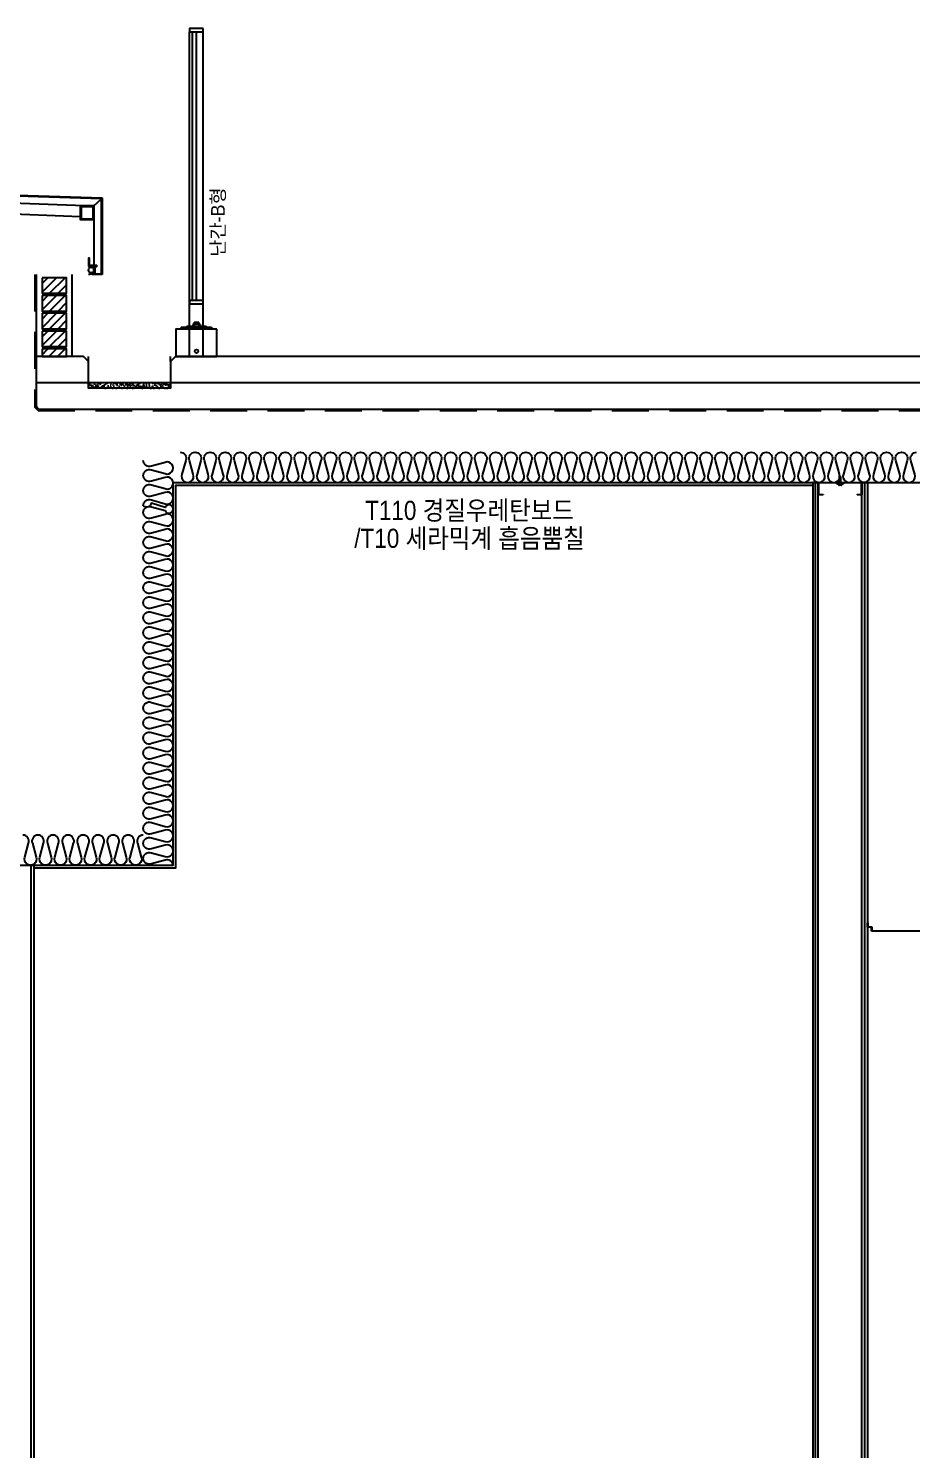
# Model space of a CAD drawing. Header units: millimetres. Extents: x 19868 to 801382, y -4805 to 85279.
# Drawn here: x 510918 to 514150, y 45782 to 50979 of the extents above; entities that cross this region are included whole.
import ezdxf
from ezdxf.enums import TextEntityAlignment as Align

# ---------------------------------------------------------------- set-up
doc = ezdxf.new("R2010")
doc.units = ezdxf.units.MM
doc.header["$LTSCALE"] = 250
doc.linetypes.add('HID', pattern=[2.8, 1.8, -1])
doc.linetypes.add('HIDDEN', pattern=[9.525, 6.35, -3.175])
for name, color, linetype in [('0-Sheet', 7, 'Continuous'), ('8입면선', 8, 'Continuous'), ('A-ELE-8', 8, 'Continuous'), ('A-ETC-8', 8, 'Continuous'), ('A-FIN', 6, 'Continuous'), ('A-FIN-8', 8, 'Continuous'), ('A-FIN-9', 7, 'Continuous'), ('A-HAT', 252, 'Continuous'), ('A-HAT-9', 9, 'Continuous'), ('A-HAT-WIREMESH', 9, 'g_mesh'), ('A-WALL', 3, 'Continuous'), ('A-WALL-D', 7, 'Continuous'), ('A-WP', 1, 'HID'), ('GAGAM-DT', 7, 'Continuous'), ('ISL', 251, 'Continuous'), ('인테리어', 7, 'HIDDEN'), ('입면', 7, 'Continuous')]:
    doc.layers.add(name, color=color, linetype=linetype)
doc.layers.add('NOPLOT', color=191, linetype='Continuous', plot=False)
doc.layers.add('NOPLOT-단열', color=225, linetype='Continuous', plot=False)
doc.styles.add('Gdim', font='')
doc.styles.get('Gdim').set_extended_font_data('Dotum')
doc.linetypes.add('g_mesh', pattern='A,10,-0.8,["X",Gdim,S=0.6,R=0,X=-0.15,Y=-0.3],-0.8', length=11.6)

# ---------------------------------------------------------------- blocks, each defined once
blk = doc.blocks.new('A$C17189e19')
at = {"layer": 'A-HAT-9'}
h = blk.add_hatch(dxfattribs=at)
h.set_pattern_fill('AR-SAND', color=256, scale=0.3)
h.set_pattern_definition([(37.5, (-113396.389, 321843.363), (-0.4800094, 14.6823971), [0, -11.5824, 0, -12.954, 0, -12.3825]), (7.5, (-113396.389, 321843.363), (13.4856985, 21.504753), [0, -6.2484, 0, -10.4394, 0, -4.0005]), (327.5, (-113405.761, 321843.363), (23.7297711, 0.04311554), [0, -3.81, 0, -13.716, 0, -17.907]), (317.5, (-113405.761, 321843.363), (22.9066936, 6.6878797), [0, -1.905, 0, -8.9916, 0, -10.287])])
h.paths.add_polyline_path([(0, -96), (300, -96), (300, -116), (0, -116)])
at = {"layer": 'A-FIN'}
for points in [[(-18, 0), (0, -18), (0, -116), (300, -116), (300, -18), (318, 0)], [(0, -96), (300, -96)]]:
    blk.add_lwpolyline(points, dxfattribs=at)
at = {"layer": 'NOPLOT'}
for p, q in [((0, -18), (0, 0)), ((300, -18), (300, 0))]:
    blk.add_line(p, q, dxfattribs=at)
blk = doc.blocks.new('*U124')
at = {"layer": '8입면선', "color": 8}
blk.add_line((3316577.6, 472011.4), (3316577.6, 477651.4), dxfattribs=at)
at = {"layer": 'A-WALL-D'}
for q in [(3316567.6, 477651.4), (3316587.6, 472011.4)]:
    blk.add_line((3316587.6, 477651.4), q, dxfattribs=at)
blk = doc.blocks.new('*U125')
at = {"layer": '8입면선', "color": 8}
for p, q in [((3316397.6, 472011.4), (3316397.6, 479301.4)), ((3316577.6, 472011.4), (3316577.6, 479301.4))]:
    blk.add_line(p, q, dxfattribs=at)
at = {"layer": 'A-WALL-D'}
for p, q in [((3316387.6, 479301.4), (3316387.6, 472011.4)), ((3316407.6, 479301.4), (3316387.6, 479301.4)), ((3316407.6, 472021.4), (3316407.6, 479301.4)), ((3316567.6, 472021.4), (3316567.6, 479301.4)), ((3316587.6, 479301.4), (3316567.6, 479301.4)), ((3316587.6, 479301.4), (3316587.6, 472011.4))]:
    blk.add_line(p, q, dxfattribs=at)
at = {"layer": 'GAGAM-DT', "color": 8}
for p, q in [((3316485.3, 479295.6), (3316485.3, 479327)), ((3316490.3, 479321.5), (3316485.3, 479327)), ((3316490.3, 479295.6), (3316490.3, 479321.5)), ((3316492.7, 479295.6), (3316482.8, 479295.6)), ((3316482.8, 479295.6), (3316482.8, 479292.1)), ((3316491.2, 479290.6), (3316484.3, 479290.6)), ((3316485.3, 479295.6), (3316485.3, 479290.6)), ((3316490.3, 479295.6), (3316490.3, 479290.6)), ((3316492.7, 479295.6), (3316492.7, 479292.1))]:
    blk.add_line(p, q, dxfattribs=at)
for centre, start, end in [((3316484.3, 479292.1), 180, 270), ((3316491.2, 479292.1), 270, 0)]:
    blk.add_arc(centre, 1.51, start, end, dxfattribs=at)
at = {"layer": '입면', "color": 6}
for p, q in [((3316407.6, 479256.4), (3316407.6, 479301.4)), ((3316407.6, 479301.4), (3316472.9, 479301.4)), ((3316472.4, 479300.2), (3316408.8, 479300.2)), ((3316408.8, 479300.2), (3316408.8, 479257.6)), ((3316477.4, 479294.4), (3316472.4, 479300.2)), ((3316472.9, 479301.4), (3316477.9, 479295.6)), ((3316497.8, 479294.4), (3316477.4, 479294.4)), ((3316477.9, 479295.6), (3316497.3, 479295.6)), ((3316497.3, 479295.6), (3316502.3, 479301.4)), ((3316502.8, 479300.2), (3316497.8, 479294.4)), ((3316502.3, 479301.4), (3316567.6, 479301.4)), ((3316566.4, 479300.2), (3316502.8, 479300.2)), ((3316566.4, 479257.6), (3316566.4, 479300.2)), ((3316567.6, 479301.4), (3316567.6, 479256.4)), ((3316425.4, 479256.4), (3316407.6, 479256.4)), ((3316408.8, 479257.6), (3316425.4, 479257.6)), ((3316425.4, 479257.6), (3316425.4, 479256.4)), ((3316549.8, 479256.4), (3316549.8, 479257.6)), ((3316549.8, 479257.6), (3316566.4, 479257.6)), ((3316567.6, 479256.4), (3316549.8, 479256.4))]:
    blk.add_line(p, q, dxfattribs=at)
blk = doc.blocks.new('A$C632c858f')
at = {"layer": 'A-ETC-8'}
blk.add_arc((-2.8, 0), 24, 341.8248, 18.1752, dxfattribs=at)
blk.add_ellipse((34, 0), major_axis=(7.59, 0), ratio=0.987937, dxfattribs=at)
blk = doc.blocks.new('A$Cae507117')
at = {"layer": 'A-ETC-8'}
for points in [[(-50, 0), (-50, -50), (0, -50), (0, 0)], [(-46.8, -3.2), (-46.8, -46.8), (-3.2, -46.8), (-3.2, -3.2)]]:
    blk.add_lwpolyline(points, close=True, dxfattribs=at)
blk = doc.blocks.new('M12-STUD ANCHOR')
at = {"layer": 'A-ETC-8'}
for p, q in [((28.7, 54.2), (28.7, -55.8)), ((17.8, 33.7), (17.8, 40.7)), ((28.2, 30.2), (18, 31.2)), ((18, 28.2), (18, 31.2)), ((18, 31.2), (29.2, 31.2)), ((28.2, 27.2), (18, 28.2)), ((28.7, 42.2), (19.2, 42.2)), ((28.7, 32.2), (19.2, 32.2)), ((22.7, 48), (23.9, 49.2)), ((34.7, 48), (22.7, 48)), ((22.7, -20.8), (22.7, 48)), ((23.3, 33.7), (23.3, 40.7)), ((33.5, 49.2), (23.9, 49.2)), ((23.9, -20.8), (23.9, 49.2)), ((28.2, 27.2), (28.2, 30.2)), ((39.5, 28.2), (28.2, 28.2)), ((28.7, 42.2), (38.2, 42.2)), ((28.7, 32.2), (38.2, 32.2)), ((29.2, 29.2), (29.2, 32.2)), ((39.5, 31.2), (29.2, 32.2)), ((39.5, 28.2), (29.2, 29.2)), ((33.5, 49.2), (34.7, 48)), ((33.5, -20.8), (33.5, 49.2)), ((34.2, 33.7), (34.2, 40.7)), ((34.7, -20.8), (34.7, 48)), ((39.5, 28.2), (39.5, 31.2)), ((39.7, 33.7), (39.7, 40.7)), ((20.5, -38.8), (21.7, -20.8)), ((28.7, -38.8), (20.5, -38.8)), ((21.7, -20.8), (24.3, -20.8)), ((22.7, -18.4), (34.7, -18.4)), ((22.7, -38.8), (22.7, -48.4)), ((22.7, -41.2), (34.7, -41.2)), ((22.7, -42.4), (34.7, -42.4)), ((22.7, -48.4), (28.7, -48.4)), ((28.7, -50.8), (22.7, -48.4)), ((28.7, -20.8), (24.8, -20.8)), ((25.8, -32.3), (32, -26.1)), ((26.2, -32.6), (32.3, -26.5)), ((31.1, -35.9), (27.5, -35.9)), ((31.1, -36.4), (27.5, -36.4)), ((35.7, -20.8), (28.7, -20.8)), ((31.1, -38.8), (28.7, -38.8)), ((28.7, -50.8), (34.7, -48.4)), ((34.7, -48.4), (28.7, -48.4)), ((32.3, -38.8), (36.9, -38.8)), ((34.7, -38.8), (34.7, -48.4)), ((36.9, -38.8), (35.7, -20.8))]:
    blk.add_line(p, q, dxfattribs=at)
for centre, radius, start, end in [((19.2, 40.7), 1.47, 90, 180), ((19.2, 33.7), 1.47, 180, 270), ((21.8, 40.7), 1.47, 360, 90), ((21.8, 33.7), 1.47, 270, 360), ((24.7, 40.7), 1.47, 90, 180), ((24.7, 33.7), 1.47, 180, 270), ((32.8, 40.7), 1.47, 360, 90), ((32.8, 33.7), 1.47, 270, 360), ((35.7, 40.7), 1.47, 90, 180), ((35.7, 33.7), 1.47, 180, 270), ((38.2, 40.7), 1.47, 360, 90), ((38.2, 33.7), 1.47, 270, 360), ((27.7, -21.9), 3.6, 161.9622, 315), ((27.7, -21.9), 3.12, 159.0667, 315), ((27.5, -34), 2.4, 135, 270), ((27.5, -34), 1.92, 135, 270), ((31.1, -25.3), 1.68, 315, 135), ((31.1, -25.3), 1.2, 315, 135), ((31.1, -37.6), 1.68, 314.4153, 90), ((31.1, -37.6), 1.2, 270, 90)]:
    blk.add_arc(centre, radius, start, end, dxfattribs=at)
blk = doc.blocks.new('A$C7453124a')
at = {"layer": 'A-ETC-8'}
for points in [[(-40, 88.4), (40, 88.4), (40, 0), (-40, 0)], [(-40, 8), (-40, 0), (40, 0), (40, 8)], [(-20, 8), (20, 8), (20, 12), (-20, 12)]]:
    blk.add_lwpolyline(points, close=True, dxfattribs=at)
blk.add_blockref('M12-STUD ANCHOR', (-28.7, -16.2), dxfattribs=at)
blk = doc.blocks.new('A$C74a2a393')
at = {"layer": 'A-ETC-8'}
for points in [[(-50, -100), (-50, 0), (0, 0), (0, -100)], [(-46.8, -96.8), (-46.8, -3.2), (-3.2, -3.2), (-3.2, -96.8)]]:
    blk.add_lwpolyline(points, close=True, dxfattribs=at)
blk = doc.blocks.new('A$Cbf7c2b19')
at = {"layer": '0-Sheet'}
for p, q in [((0, 0, 0), (0, -280)), ((-3, -277), (-3, -2.9, 0)), ((-42, -253), (-42, -250)), ((-42, -250), (-30, -250)), ((-30, -253), (-42, -253)), ((-30, -280), (-30, -253)), ((-27, -250), (-27, -277)), ((0, -280), (-30, -280)), ((-27, -277), (-3, -277))]:
    blk.add_line(p, q, dxfattribs=at)
at = {"layer": 'A-ETC-8'}
for p, q in [((-600, -8.5), (-627, 17, 0)), ((-627, -77), (-600, -50)), ((-558, -77), (-558, -50)), ((-30, -29.1, 0), (-3, -3, 0)), ((-30, -29.1, 0), (-30, -250)), ((-80, -68.7, 0), (-505, -52.6, 0))]:
    blk.add_line(p, q, dxfattribs=at)
blk.add_lwpolyline([(-558, -50), (-600, -50), (-600, -8.5), (-30, -29.1)], dxfattribs=at)
at = {"layer": 'A-ETC-8', "elevation": 0}
blk.add_lwpolyline([(-50, -250), (-20, -250), (-20, -247), (-47, -247), (-47, -220), (-50, -220)], close=True, dxfattribs=at)
at = {"layer": 'A-ETC-8'}
blk.add_arc((-40, -343.7), 64.5, 81.0843, 98.9157, dxfattribs=at)
blk.add_ellipse((-40, -263.5), major_axis=(0, 10), ratio=0.999542, dxfattribs=at)
at = {"layer": 'A-FIN-9'}
for p, q in [((-630, -80), (-630, 20, 0)), ((-630, 20, 0), (0, 0, 0)), ((-3, -3, 0), (-627, 17, 0)), ((-627, 17, 0), (-627, -77)), ((-558, -80), (-630, -80)), ((-627, -77), (-555, -77)), ((-558, -87), (-558, -80)), ((-555, -87), (-558, -87)), ((-555, -77), (-555, -87))]:
    blk.add_line(p, q, dxfattribs=at)
at = {"layer": 'A-ETC-8'}
for name, p in [('A$C74a2a393', (-505, -11.9, 0)), ('A$Cae507117', (-30, -29.1, 0))]:
    blk.add_blockref(name, p, dxfattribs=at)
at = {"layer": 'A-ETC-8', "xscale": -1}
blk.add_blockref('A$C7453124a', (-350, -130), dxfattribs=at)
at = {"layer": 'A-ETC-8', "xscale": -1, "rotation": 180}
blk.add_blockref('A$C632c858f', (-600, -87.5), dxfattribs=at)
blk = doc.blocks.new('옥탑난간')
at = {"layer": 'A-ELE-8'}
for p, q in [((-25, 0), (-25, 1188)), ((-15, 205), (-15, 1188)), ((0, 205), (0, 1188)), ((25, 0), (25, 1188)), ((-35, 110.5), (35, 110.5)), ((-13, 117.5), (-13, 111.5)), ((11, 118.5), (-11, 118.5)), ((-9, 123.5), (-8, 124.5)), ((-9, 123.5), (-9, 111.5)), ((9, 123.5), (-9, 123.5)), ((8, 124.5), (-8, 124.5)), ((-8, 124.5), (-8, 118.5)), ((8, 124.5), (9, 123.5)), ((8, 124.5), (8, 118.5)), ((9, 123.5), (9, 111.5)), ((13, 117.5), (13, 111.5))]:
    blk.add_line(p, q, dxfattribs=at)
for points in [[(25, 1200), (-25, 1200), (-25, 1188), (25, 1188)], [(25, 205), (-25, 205), (-25, 193), (25, 193)], [(55, 108), (55, 100), (-55, 100), (-55, 108)], [(35, 108), (35, 110.5), (-35, 110.5), (-35, 108)], [(75, 100), (-75, 100), (-75, 0), (75, 0)]]:
    blk.add_lwpolyline(points, close=True, dxfattribs=at)
blk.add_circle((0, 19.5), 6.5, dxfattribs=at)
for centre, radius, start, end in [((-11, 116), 2.5, 36.8699, 143.1301), ((-11, 113), 2.5, 216.8699, 323.1301), ((0, 77.5), 41, 77.3196, 102.6804), ((0, 151.5), 41, 257.3196, 282.6804), ((11, 116), 2.5, 36.8699, 143.1301), ((11, 113), 2.5, 216.8699, 323.1301), ((11, 113), 2.5, 216.8699, 323.1301)]:
    blk.add_arc(centre, radius, start, end, dxfattribs=at)

msp = doc.modelspace()

# ---------------------------------------------------------------- hatches: boundary and pattern name
at = {"layer": 'A-HAT', "lineweight": -3}
h = msp.add_hatch(dxfattribs=at)
h.set_pattern_fill('ANSI31', color=256, scale=7, style=0)
h.set_pattern_definition([(45, (427882.234, 52389.054), (-15.715448, 15.715448), [])])
h.paths.add_polyline_path([(511058.2, 50067.4), (510968.2, 50067.4), (510968.2, 50010.4), (511058.2, 50010.4)])
h = msp.add_hatch(dxfattribs=at)
h.set_pattern_fill('ANSI31', color=256, scale=7, style=0)
h.set_pattern_definition([(45, (427882.234, 52324.054), (-15.715448, 15.715448), [])])
h.paths.add_polyline_path([(511058.2, 50002.4), (510968.2, 50002.4), (510968.2, 49945.4), (511058.2, 49945.4)])
h = msp.add_hatch(dxfattribs=at)
h.set_pattern_fill('ANSI31', color=256, scale=7, style=0)
h.set_pattern_definition([(45, (427882.234, 52259.054), (-15.715448, 15.715448), [])])
h.paths.add_polyline_path([(511058.2, 49937.4), (510968.2, 49937.4), (510968.2, 49880.4), (511058.2, 49880.4)])
h = msp.add_hatch(dxfattribs=at)
h.set_pattern_fill('ANSI31', color=256, scale=7, style=0)
h.set_pattern_definition([(45, (427882.234, 52194.054), (-15.715448, 15.715448), [])])
h.paths.add_polyline_path([(511058.2, 49872.4), (510968.2, 49872.4), (510968.2, 49815.4), (511058.2, 49815.4)])
h = msp.add_hatch(dxfattribs=at)
h.set_pattern_fill('ANSI31', color=256, scale=7, style=0)
h.set_pattern_definition([(45, (427882.234, 52129.054), (-15.715448, 15.715448), [])])
h.paths.add_polyline_path([(510968.2, 49778.9), (511058.2, 49778.9), (511058.2, 49807.4), (510968.2, 49807.4)])

# ---------------------------------------------------------------- linework, layer by layer
at = {"layer": 'A-FIN'}
for p, q in [((511078.2, 49778.9), (511078.2, 50078.9)), ((511120.2, 49778.9), (510946.2, 49778.9)), ((531630.2, 49778.9), (511456.2, 49778.9))]:
    msp.add_line(p, q, dxfattribs=at)
at = {"layer": 'A-FIN-8'}
for p, q in [((510946.2, 50078.9), (510946.2, 49597.1)), ((510956.4, 49586.9), (510946.2, 49597.1)), ((510956.4, 49586.9), (531620, 49586.9))]:
    msp.add_line(p, q, dxfattribs=at)
at = {"layer": 'A-HAT-WIREMESH', "ltscale": 0.6}
msp.add_line((531630.2, 49682.9), (510946.2, 49682.9), dxfattribs=at)
at = {"layer": 'A-WALL'}
for points in [[(510968.2, 50067.4), (510968.2, 50010.4), (511058.2, 50010.4), (511058.2, 50067.4)], [(510968.2, 50002.4), (510968.2, 49945.4), (511058.2, 49945.4), (511058.2, 50002.4)], [(510968.2, 49937.4), (510968.2, 49880.4), (511058.2, 49880.4), (511058.2, 49937.4)], [(510968.2, 49872.4), (510968.2, 49815.4), (511058.2, 49815.4), (511058.2, 49872.4)], [(510968.2, 49807.4), (510968.2, 49778.9), (511058.2, 49778.9), (511058.2, 49807.4)]]:
    msp.add_lwpolyline(points, close=True, dxfattribs=at)
at = {"layer": 'A-WP', "ltscale": 0.3}
for p, q in [((510941.2, 50078.9), (510941.2, 49594.1)), ((510953.4, 49581.9), (510941.2, 49594.1)), ((510953.4, 49581.9), (531623.1, 49581.9))]:
    msp.add_line(p, q, dxfattribs=at)
at = {"layer": 'ISL'}
for points in [[(511473.2, 49428.9, -0.524855), (511493.8, 49399.1), (511480.1, 49348.7, 1.449198), (511521.3, 49348.7), (511507.6, 49399.1, -0.524856), (511528.2, 49428.9, -0.524856), (511548.8, 49399.1), (511535.1, 49348.7, 1.449198), (511576.3, 49348.7), (511562.6, 49399.1, -0.524856), (511583.2, 49428.9, -0.524856), (511603.8, 49399.1), (511590.1, 49348.7, 1.449198), (511631.3, 49348.7), (511617.6, 49399.1, -0.524856), (511638.2, 49428.9, -0.524856), (511658.8, 49399.1), (511645.1, 49348.7, 1.449198), (511686.3, 49348.7), (511672.6, 49399.1, -0.524856), (511693.2, 49428.9, -0.524856), (511713.8, 49399.1), (511700.1, 49348.7, 1.449198), (511741.3, 49348.7), (511727.6, 49399.1, -0.524856), (511748.2, 49428.9, -0.524856), (511768.8, 49399.1), (511755.1, 49348.7, 1.449198), (511796.3, 49348.7), (511782.6, 49399.1, -0.524856), (511803.2, 49428.9, -0.524856), (511823.8, 49399.1), (511810.1, 49348.7, 1.449198), (511851.3, 49348.7), (511837.6, 49399.1, -0.524856), (511858.2, 49428.9, -0.524856), (511878.8, 49399.1), (511865.1, 49348.7, 1.449198), (511906.3, 49348.7), (511892.6, 49399.1, -0.524856), (511913.2, 49428.9, -0.524856), (511933.8, 49399.1), (511920.1, 49348.7, 0.524933), (511940.7, 49318.9, 0.524933), (511961.3, 49348.7), (511947.6, 49399.1, -0.524856), (511968.2, 49428.9, -0.524856), (511988.8, 49399.1), (511975.1, 49348.7, 1.449198), (512016.3, 49348.7), (512002.6, 49399.1, -0.524856), (512023.2, 49428.9, -0.524856), (512043.8, 49399.1), (512030.1, 49348.7, 1.449198), (512071.3, 49348.7), (512057.6, 49399.1, -0.524856), (512078.2, 49428.9, -0.524856), (512098.8, 49399.1), (512085.1, 49348.7, 1.449198), (512126.3, 49348.7), (512112.6, 49399.1, -0.524856), (512133.2, 49428.9, -0.524856), (512153.8, 49399.1), (512140.1, 49348.7, 1.449198), (512181.3, 49348.7), (512167.6, 49399.1, -0.524856), (512188.2, 49428.9, -0.524856), (512208.8, 49399.1), (512195.1, 49348.7, 1.449198), (512236.3, 49348.7), (512222.6, 49399.1, -0.524856), (512243.2, 49428.9, -0.524856), (512263.8, 49399.1), (512250.1, 49348.7, 1.449198), (512291.3, 49348.7), (512277.6, 49399.1, -0.524856), (512298.2, 49428.9, -0.524856), (512318.8, 49399.1), (512305.1, 49348.7, 1.449198), (512346.3, 49348.7), (512332.6, 49399.1, -0.524856), (512353.2, 49428.9, -0.524856), (512373.8, 49399.1), (512360.1, 49348.7, 1.449198), (512401.3, 49348.7), (512387.6, 49399.1, -0.524856), (512408.2, 49428.9, -0.524856), (512428.8, 49399.1), (512415.1, 49348.7, 1.449198), (512456.3, 49348.7), (512442.6, 49399.1, -0.524856), (512463.2, 49428.9, -0.524856), (512483.8, 49399.1), (512470.1, 49348.7, 1.449198), (512511.3, 49348.7), (512497.6, 49399.1, -0.524856), (512518.2, 49428.9, -0.524856), (512538.8, 49399.1), (512525.1, 49348.7, 1.449198), (512566.3, 49348.7), (512552.6, 49399.1, -0.524856), (512573.2, 49428.9, -0.524856), (512593.8, 49399.1), (512580.1, 49348.7, 1.449198), (512621.3, 49348.7), (512607.6, 49399.1, -0.524856), (512628.2, 49428.9, -0.524856), (512648.8, 49399.1), (512635.1, 49348.7, 1.449198), (512676.3, 49348.7), (512662.6, 49399.1, -0.524856), (512683.2, 49428.9, -0.524856), (512703.8, 49399.1), (512690.1, 49348.7, 1.449198), (512731.3, 49348.7), (512717.6, 49399.1, -0.524856), (512738.2, 49428.9, -0.524856), (512758.8, 49399.1), (512745.1, 49348.7, 1.449198), (512786.3, 49348.7), (512772.6, 49399.1, -0.524856), (512793.2, 49428.9, -0.524856), (512813.8, 49399.1), (512800.1, 49348.7, 1.449198), (512841.3, 49348.7), (512827.6, 49399.1, -0.524856), (512848.2, 49428.9, -0.524856), (512868.8, 49399.1), (512855.1, 49348.7, 1.449198), (512896.3, 49348.7), (512882.6, 49399.1, -0.524856), (512903.2, 49428.9, -0.524856), (512923.8, 49399.1), (512910.1, 49348.7, 1.449198), (512951.3, 49348.7), (512937.6, 49399.1, -0.524856), (512958.2, 49428.9, -0.524856), (512978.8, 49399.1), (512965.1, 49348.7, 1.449198), (513006.3, 49348.7), (512992.6, 49399.1, -0.524856), (513013.2, 49428.9, -0.524856), (513033.8, 49399.1), (513020.1, 49348.7, 1.449198), (513061.3, 49348.7), (513047.6, 49399.1, -0.524856), (513068.2, 49428.9, -0.524856), (513088.8, 49399.1), (513075.1, 49348.7, 1.449198), (513116.3, 49348.7), (513102.6, 49399.1, -0.524856), (513123.2, 49428.9, -0.524856), (513143.8, 49399.1), (513130.1, 49348.7, 1.449198), (513171.3, 49348.7), (513157.6, 49399.1, -0.524856), (513178.2, 49428.9, -0.524856), (513198.8, 49399.1), (513185.1, 49348.7, 1.449198), (513226.3, 49348.7), (513212.6, 49399.1, -0.524856), (513233.2, 49428.9, -0.524856), (513253.8, 49399.1), (513240.1, 49348.7, 1.449198), (513281.3, 49348.7), (513267.6, 49399.1, -0.524856), (513288.2, 49428.9, -0.524856), (513308.8, 49399.1), (513295.1, 49348.7, 1.449198), (513336.3, 49348.7), (513322.6, 49399.1, -0.524856), (513343.2, 49428.9, -0.524856), (513363.8, 49399.1), (513350.1, 49348.7, 1.449198), (513391.3, 49348.7), (513377.6, 49399.1, -0.524856), (513398.2, 49428.9, -0.524856), (513418.8, 49399.1), (513405.1, 49348.7, 1.449198), (513446.3, 49348.7), (513432.6, 49399.1, -0.524856), (513453.2, 49428.9, -0.524856), (513473.8, 49399.1), (513460.1, 49348.7, 1.449198), (513501.3, 49348.7), (513487.6, 49399.1, -0.524856), (513508.2, 49428.9, -0.524856), (513528.8, 49399.1), (513515.1, 49348.7, 1.449198), (513556.3, 49348.7), (513542.6, 49399.1, -0.524856), (513563.2, 49428.9, -0.524856), (513583.8, 49399.1), (513570.1, 49348.7, 1.449198), (513611.3, 49348.7), (513597.6, 49399.1, -0.524856), (513618.2, 49428.9, -0.524856), (513638.8, 49399.1), (513625.1, 49348.7, 1.449198), (513666.3, 49348.7), (513652.6, 49399.1, -0.524856), (513673.2, 49428.9, -0.524856), (513693.8, 49399.1), (513680.1, 49348.7, 1.449198), (513721.3, 49348.7), (513707.6, 49399.1, -0.524856), (513728.2, 49428.9, -0.524856), (513748.8, 49399.1), (513735.1, 49348.7, 1.449198), (513776.3, 49348.7), (513762.6, 49399.1, -0.524856), (513783.2, 49428.9, -0.524856), (513803.8, 49399.1), (513790.1, 49348.7, 1.449198), (513831.3, 49348.7), (513817.6, 49399.1, -0.524856), (513838.2, 49428.9, -0.524856), (513858.8, 49399.1), (513845.1, 49348.7, 1.449198), (513886.3, 49348.7), (513872.6, 49399.1, -0.524856), (513893.2, 49428.9, -0.524856), (513913.8, 49399.1), (513900.1, 49348.7, 1.449198), (513941.3, 49348.7), (513927.6, 49399.1, -0.524856), (513948.2, 49428.9, -0.524856), (513968.8, 49399.1), (513955.1, 49348.7, 1.449198), (513996.3, 49348.7), (513982.6, 49399.1, -0.524856), (514003.2, 49428.9, -0.524856), (514023.8, 49399.1), (514010.1, 49348.7, 1.449198), (514051.3, 49348.7), (514037.6, 49399.1, -0.524856), (514058.2, 49428.9, -0.524856), (514078.8, 49399.1), (514065.1, 49348.7, 1.449198), (514106.3, 49348.7), (514092.6, 49399.1, -0.524856), (514113.2, 49428.9, -0.524856), (514133.8, 49399.1), (514120.1, 49348.7, 1.449198), (514161.3, 49348.7), (514147.6, 49399.1, -0.524856), (514168.2, 49428.9, -0.524856)], [(511448.1, 47918.9, 0.489145), (511418.4, 47937), (511368, 47923.4, -0.524856), (511338.2, 47943.9, -0.524856), (511368, 47964.5), (511418.4, 47950.9, 1.449198), (511418.4, 47992), (511368, 47978.4, -0.524856), (511338.2, 47998.9, -0.524856), (511368, 48019.5), (511418.4, 48005.9, 1.449198), (511418.4, 48047), (511368, 48033.4, -0.524856), (511338.2, 48053.9, -0.524856), (511368, 48074.5), (511418.4, 48060.9, 1.449198), (511418.4, 48102), (511368, 48088.4, -0.524856), (511338.2, 48108.9, -0.524856), (511368, 48129.5), (511418.4, 48115.9, 1.449198), (511418.4, 48157), (511368, 48143.4, -0.524856), (511338.2, 48163.9, -0.524856), (511368, 48184.5), (511418.4, 48170.9, 1.449198), (511418.4, 48212), (511368, 48198.4, -0.524856), (511338.2, 48218.9, -0.524856), (511368, 48239.5), (511418.4, 48225.9, 1.449198), (511418.4, 48267), (511368, 48253.4, -0.524856), (511338.2, 48273.9, -0.524856), (511368, 48294.5), (511418.4, 48280.9, 1.449198), (511418.4, 48322), (511368, 48308.4, -0.524856), (511338.2, 48328.9, -0.524856), (511368, 48349.5), (511418.4, 48335.9, 1.449198), (511418.4, 48377), (511368, 48363.4, -0.524856), (511338.2, 48383.9, -0.524856), (511368, 48404.5), (511418.4, 48390.9, 1.449198), (511418.4, 48432), (511368, 48418.4, -0.524856), (511338.2, 48438.9, -0.524856), (511368, 48459.5), (511418.4, 48445.9, 1.449198), (511418.4, 48487), (511368, 48473.4, -0.524856), (511338.2, 48493.9, -0.524856), (511368, 48514.5), (511418.4, 48500.9, 1.449198), (511418.4, 48542), (511368, 48528.4, -0.524856), (511338.2, 48548.9, -0.524856), (511368, 48569.5), (511418.4, 48555.9, 1.449198), (511418.4, 48597), (511368, 48583.4, -0.524856), (511338.2, 48603.9, -0.524856), (511368, 48624.5), (511418.4, 48610.9, 1.449198), (511418.4, 48652), (511368, 48638.4, -0.524856), (511338.2, 48658.9, -0.524856), (511368, 48679.5), (511418.4, 48665.9, 1.449198), (511418.4, 48707), (511368, 48693.4, -0.524856), (511338.2, 48713.9, -0.524856), (511368, 48734.5), (511418.4, 48720.9, 0.524933), (511448.2, 48741.4, 0.524933), (511418.4, 48762), (511368, 48748.4, -0.524856), (511338.2, 48768.9, -0.524856), (511368, 48789.5), (511418.4, 48775.9, 1.449198), (511418.4, 48817), (511368, 48803.4, -0.524856), (511338.2, 48823.9, -0.524856), (511368, 48844.5), (511418.4, 48830.9, 1.449198), (511418.4, 48872), (511368, 48858.4, -0.524856), (511338.2, 48878.9, -0.524856), (511368, 48899.5), (511418.4, 48885.9, 1.449198), (511418.4, 48927), (511368, 48913.4, -0.524856), (511338.2, 48933.9, -0.524856), (511368, 48954.5), (511418.4, 48940.9, 1.449198), (511418.4, 48982), (511368, 48968.4, -0.524856), (511338.2, 48988.9, -0.524856), (511368, 49009.5), (511418.4, 48995.9, 1.449198), (511418.4, 49037), (511368, 49023.4, -0.524856), (511338.2, 49043.9, -0.524856), (511368, 49064.5), (511418.4, 49050.9, 1.449198), (511418.4, 49092), (511368, 49078.4, -0.524856), (511338.2, 49098.9, -0.524856), (511368, 49119.5), (511418.4, 49105.9, 1.449198), (511418.4, 49147), (511368, 49133.4, -0.524856), (511338.2, 49153.9, -0.524856), (511368, 49174.5), (511418.4, 49160.9, 1.449198), (511418.4, 49202), (511368, 49188.4, -0.524856), (511338.2, 49208.9, -0.524856), (511368, 49229.5), (511418.4, 49215.9, 5.351885), (511418.4, 49227), (511368, 49243.4, -0.607988), (511338.2, 49233.9, -0.524856), (511368, 49254.5), (511418.4, 49240.9, 1.449198), (511418.4, 49282), (511368, 49268.4, -0.524856), (511338.2, 49288.9, -0.524856), (511368, 49309.5), (511418.4, 49295.9, 1.449198), (511418.4, 49337), (511368, 49323.4, -0.524856), (511338.2, 49343.9, -0.524856), (511368, 49364.5), (511418.4, 49350.9, 1.449198), (511418.4, 49392), (511368, 49378.4, -0.524854), (511338.2, 49398.9, -0.524854)], [(511338.2, 48028.9, 0.524856), (511317.6, 47999.1), (511331.3, 47948.7, -1.449198), (511290.1, 47948.7), (511303.8, 47999.1, 0.524856), (511283.2, 48028.9, 0.524856), (511262.6, 47999.1), (511276.3, 47948.7, -1.449198), (511235.1, 47948.7), (511248.8, 47999.1, 0.524856), (511228.2, 48028.9, 0.524856), (511207.6, 47999.1), (511221.3, 47948.7, -1.449198), (511180.1, 47948.7), (511193.8, 47999.1, 0.524856), (511173.2, 48028.9, 0.524856), (511152.6, 47999.1), (511166.3, 47948.7, -1.449198), (511125.1, 47948.7), (511138.8, 47999.1, 0.524856), (511118.2, 48028.9, 0.524856), (511097.6, 47999.1), (511111.3, 47948.7, -1.449198), (511070.1, 47948.7), (511083.8, 47999.1, 0.524856), (511063.2, 48028.9, 0.524856), (511042.6, 47999.1), (511056.3, 47948.7, -1.449198), (511015.1, 47948.7), (511028.8, 47999.1, 0.524856), (511008.2, 48028.9, 0.524856), (510987.6, 47999.1), (511001.3, 47948.7, -1.449198), (510960.1, 47948.7), (510973.8, 47999.1, 0.524856), (510953.2, 48028.9, 0.524856), (510932.6, 47999.1), (510946.3, 47948.7, -1.449198), (510905.1, 47948.7), (510918.8, 47999.1, 0.524856), (510898.2, 48028.9, 0.524856)]]:
    msp.add_lwpolyline(points, format="xyb", dxfattribs=at)
for points in [[(507752.4, 47168.9), (508548.2, 47168.9), (508548.2, 47918.9), (511448.2, 47918.9), (511448.2, 49318.9), (522528.2, 49318.9), (522528.2, 48568.9), (523448.2, 48568.9), (523448.2, 49318.9), (531428.2, 49318.9), (531428.2, 48768.9), (531948.2, 48768.9), (531948.2, 49318.9), (534528.2, 49318.9), (534528.2, 48568.9), (534928.2, 48568.9), (534928.2, 47698.9), (534528.2, 47698.9), (534528.2, 46578.9), (537628.2, 46578.9)], [(510938.2, 47908.9), (511458.2, 47908.9), (511458.2, 49308.9), (513788.2, 49308.9)]]:
    msp.add_lwpolyline(points, dxfattribs=at)
at = {"layer": '인테리어', "linetype": 'HID', "ltscale": 0.5}
msp.add_line((513993, 47700.1), (513984.9, 47700.1), dxfattribs=at)
at = {"layer": '인테리어', "linetype": 'HID'}
msp.add_lwpolyline([(513988.2, 47707.7), (513989.4, 47707.7), (513989.4, 47693.9), (514004.4, 47693.9), (514004.4, 47678.9), (514018.2, 47678.9), (514018.2, 47677.7), (514003.2, 47677.7), (514003.2, 47692.7), (513988.2, 47692.7)], close=True, dxfattribs=at)
msp.add_lwpolyline([(514004.4, 47678.9), (522622, 47678.9)], dxfattribs=at)

# ---------------------------------------------------------------- block references
at = {"layer": '0-Sheet'}
msp.add_blockref('A$Cbf7c2b19', (511188.2, 50358.9), dxfattribs=at)
at = {"layer": 'A-ELE-8'}
msp.add_blockref('옥탑난간', (511533.2, 49778.9, 0), dxfattribs=at)
at = {"layer": 'A-FIN', "xscale": -1}
msp.add_blockref('A$C17189e19', (511438.2, 49778.9), dxfattribs=at)
at = {"layer": 'A-WALL-D'}
for name, p in [('*U125', (-2802599.4, -429982.5)), ('*U124', (-2805649.4, -429732.5))]:
    msp.add_blockref(name, p, dxfattribs=at)

# ---------------------------------------------------------------- texts
at = {"layer": 'NOPLOT', "style": 'Gdim'}
msp.add_text('난간-B형', height=50, rotation=90, dxfattribs=at).set_placement((511636.6, 50144.2, 0))
at = {"layer": 'NOPLOT-단열', "style": 'Gdim', "width": 0.9}
for s, p in [('T110 경질우레탄보드', (512532.2, 49216.5)), ('/T10 세라믹계 흡음뿜칠', (512532.2, 49114.4))]:
    msp.add_text(s, height=70, dxfattribs=at).set_placement(p, align=Align.MIDDLE_CENTER)

doc.saveas('drawing.dxf')
